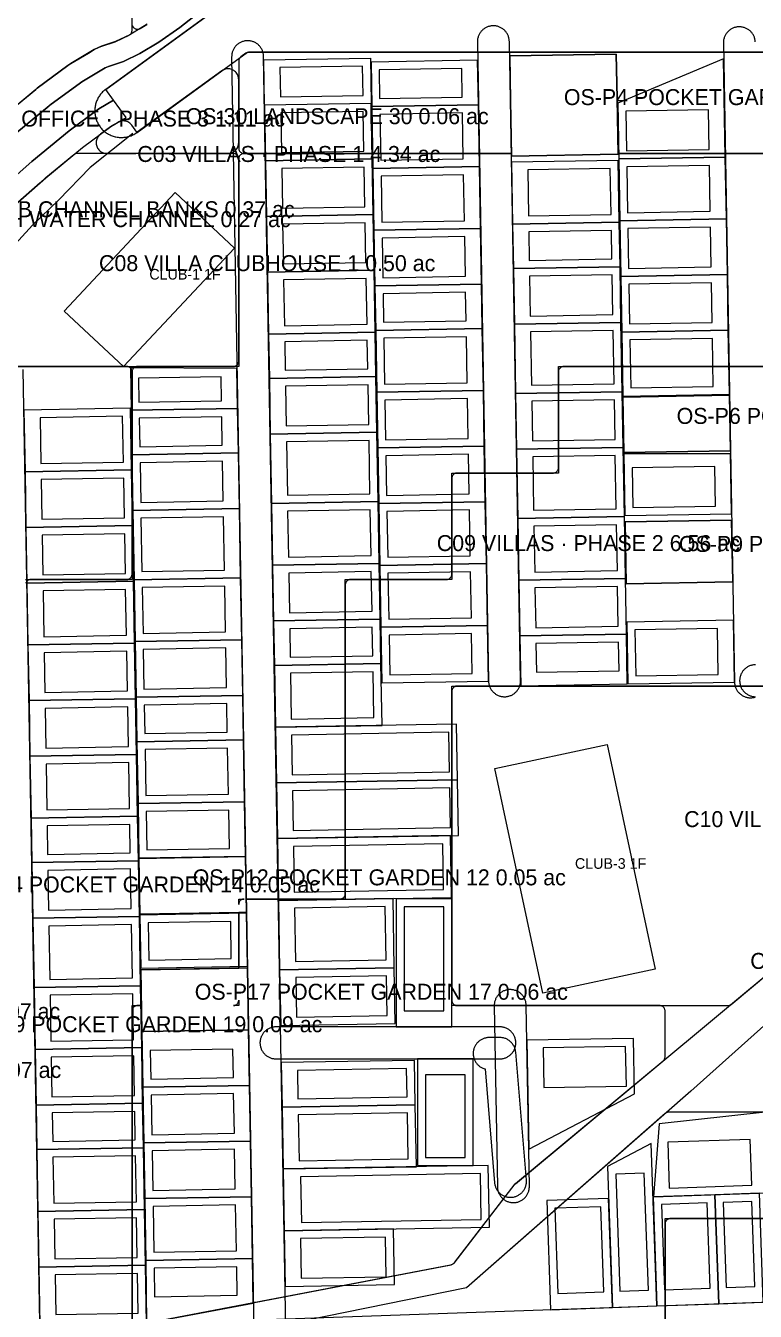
# Model space of a CAD drawing. Extents: x 32 to 940, y -21 to 684.
# Drawn here: x 380 to 516.9, y 172.6 to 414 of the extents above; entities that cross this region are included whole.
import ezdxf

# ---------------------------------------------------------------- set-up
doc = ezdxf.new("R2010")
doc.units = 0
for name, color, linetype, lineweight in [('BUILDING-CLUBHOUSE', 4, 'Continuous', 0), ('GREEN-IN-VILLAS', 3, 'Continuous', 0), ('GREEN-LANDSCAPE', 3, 'Continuous', 0), ('PLOT', 4, 'Continuous', 0), ('ROAD-EXISTING', 2, 'Continuous', 0), ('ROAD-PRIMARY', 1, 'Continuous', 0), ('ROAD-TERTIARY', 7, 'Continuous', 0), ('SITE-BOUNDARY', 7, 'Continuous', 0), ('TEXT-PLOT', 7, 'Continuous', 0), ('TEXT-ZONE', 7, 'Continuous', 0), ('VILLA-HOUSE', 7, 'Continuous', 0), ('WATER', 5, 'Continuous', 0), ('ZONE-CLUBHOUSE', 4, 'Continuous', 0), ('ZONE-OFFICE', 6, 'Continuous', 0), ('ZONE-VILLAS', 2, 'Continuous', 0)]:
    doc.layers.add(name, color=color, linetype=linetype, lineweight=lineweight)

msp = doc.modelspace()

# ---------------------------------------------------------------- linework, layer by layer
at = {"layer": 'BUILDING-CLUBHOUSE'}
for points in [[(387.26, 360.41), (408.11, 382.65), (419.23, 372.22), (398.38, 349.99)], [(477.07, 232.35), (468.05, 274.5), (489.13, 279.01), (498.15, 236.86)]]:
    msp.add_lwpolyline(points, close=True, dxfattribs=at)
at = {"layer": 'GREEN-IN-VILLAS'}
for points in [[(470.86, 408.31), (471, 399.95), (471.18, 389.51), (471.19, 389.51), (471.19, 389.51), (491.17, 389.85), (491.18, 389.85), (491.18, 389.86), (491, 400.3), (490.85, 408.66), (490.85, 408.66), (490.85, 408.66), (470.86, 408.32), (470.86, 408.31)], [(492.09, 344.26), (492.27, 333.83), (492.27, 333.82), (492.28, 333.82), (512.26, 334.17), (512.27, 334.17), (512.27, 334.18), (512.08, 344.61), (512.08, 344.62), (512.08, 344.62), (492.1, 344.27), (492.09, 344.27)], [(492.5, 320.81), (492.7, 309.21), (492.7, 309.2), (492.71, 309.2), (512.69, 309.55), (512.7, 309.55), (512.7, 309.56), (512.49, 321.16), (512.49, 321.16), (512.49, 321.16), (492.5, 320.81), (492.5, 320.81)], [(401.29, 257.63), (401.47, 247.19), (401.47, 247.18), (401.48, 247.18), (421.46, 247.53), (421.46, 247.53), (421.47, 247.54), (421.28, 257.97), (421.28, 257.98), (421.28, 257.98), (401.29, 257.63), (401.29, 257.63)], [(420, 249), (420, 249.98), (420, 250), (420.02, 250), (421, 250), (420.9, 250), (420.8, 249.98), (420.71, 249.96), (420.62, 249.92), (420.53, 249.88), (420.44, 249.83), (420.37, 249.77), (420.29, 249.71), (420.23, 249.63), (420.17, 249.56), (420.12, 249.47), (420.08, 249.38), (420.04, 249.29), (420.02, 249.2), (420, 249.1)], [(401.65, 236.73), (401.85, 225.13), (401.85, 225.12), (401.86, 225.12), (421.84, 225.47), (421.85, 225.47), (421.85, 225.48), (421.65, 237.07), (421.65, 237.08), (421.64, 237.08), (401.66, 236.73), (401.65, 236.73)], [(419, 230), (419.1, 230), (419.2, 230.02), (419.29, 230.04), (419.38, 230.08), (419.47, 230.12), (419.56, 230.17), (419.63, 230.23), (419.71, 230.29), (419.77, 230.37), (419.83, 230.44), (419.88, 230.53), (419.92, 230.62), (419.96, 230.71), (419.98, 230.8), (420, 230.9), (420, 231), (420, 230.02), (420, 230), (419.98, 230)]]:
    msp.add_lwpolyline(points, close=True, dxfattribs=at)
at = {"layer": 'GREEN-LANDSCAPE'}
for points in [[(377.34, 393.06), (384.47, 398.94), (384.59, 399.04), (390.34, 403.29), (390.58, 403.45), (394.96, 406.07), (395.25, 406.23), (395.55, 406.35), (398.37, 407.29), (401.45, 408.77), (404.99, 410.89), (408.97, 413.67), (413.36, 417.08)], [(402.82, 414.25), (399.55, 412.29), (396.86, 411), (394.29, 410.14), (393.58, 409.86), (392.9, 409.5), (388.52, 406.88), (387.96, 406.5), (382.21, 402.25), (381.92, 402.03), (374.8, 396.15)]]:
    msp.add_lwpolyline(points, dxfattribs=at)
for points in [[(393.26, 391.94), (393.27, 391.75), (393.31, 391.56), (393.36, 391.37), (393.43, 391.19), (393.51, 391.02), (393.62, 390.86), (393.73, 390.71), (393.87, 390.57), (394.01, 390.44), (394.17, 390.32), (394.33, 390.23), (394.51, 390.15), (394.69, 390.08), (394.88, 390.04), (395.07, 390.01), (395.26, 390), (400.54, 390), (400.73, 390.01), (400.93, 390.04), (400.94, 390.04), (400.95, 390.04), (401.15, 390.01), (401.35, 390), (418, 390), (418.2, 390.01), (418.39, 390.04), (418.58, 390.09), (418.77, 390.15), (418.94, 390.24), (419.11, 390.34), (419.27, 390.45), (419.41, 390.59), (419.55, 390.73), (419.66, 390.89), (419.76, 391.06), (419.85, 391.23), (419.91, 391.42), (419.96, 391.61), (419.99, 391.8), (420, 392), (420, 403.89), (419.99, 404.09), (419.96, 404.29), (419.91, 404.48), (419.84, 404.67), (419.76, 404.85), (419.65, 405.02), (419.53, 405.18), (419.39, 405.32), (419.24, 405.46), (419.08, 405.57), (418.91, 405.67), (418.73, 405.75), (418.54, 405.82), (418.34, 405.86), (418.14, 405.88), (417.94, 405.89), (417.74, 405.87), (417.55, 405.84), (417.35, 405.78), (417.17, 405.71), (416.99, 405.62), (416.82, 405.51), (400.98, 393.99), (400.94, 393.96), (400.91, 394), (399.97, 395.29), (399.85, 395.45), (399.71, 395.59), (399.56, 395.71), (399.39, 395.82), (399.22, 395.92), (399.04, 395.99), (398.85, 396.05), (398.65, 396.09), (398.46, 396.11), (398.26, 396.11), (398.06, 396.09), (397.87, 396.06), (397.68, 396), (397.5, 395.92), (397.32, 395.83), (396.1, 395.1), (395.94, 394.99), (394.07, 393.61), (393.92, 393.49), (393.78, 393.35), (393.66, 393.2), (393.55, 393.04), (393.46, 392.87), (393.38, 392.7), (393.33, 392.51), (393.29, 392.33), (393.26, 392.13)], [(301.88, 311.64), (301.98, 306.08), (341.92, 346.03), (354.49, 358.34), (365.67, 369.02), (375.44, 378.05), (383.79, 385.42), (390.69, 391.11), (396.02, 395.05), (398.89, 396.77), (396.53, 400.02), (393.79, 398.38), (388.22, 394.26), (381.2, 388.47), (372.76, 381.02), (362.93, 371.94), (351.71, 361.22), (339.11, 348.87)]]:
    msp.add_lwpolyline(points, close=True, dxfattribs=at)
at = {"layer": 'PLOT'}
for points in [[(424.86, 399.06), (424.71, 407.56), (444.71, 407.91), (444.86, 399.41)], [(464.98, 399.15), (464.83, 407.51), (444.83, 407.16), (444.98, 398.8)], [(511.3, 389.31), (510.98, 407.76), (491.13, 399.42), (491.31, 388.97)], [(424.86, 399.06), (425.04, 388.61), (445.04, 388.96), (444.86, 399.41)], [(465.18, 387.54), (464.98, 399.15), (444.98, 398.8), (445.18, 387.19)], [(425.04, 388.61), (425.23, 378.16), (445.22, 378.51), (445.04, 388.96)], [(471.21, 388.34), (471.41, 376.73), (491.4, 377.08), (491.2, 388.69)], [(511.51, 377.7), (511.3, 389.31), (491.31, 388.97), (491.51, 377.35)], [(465.38, 375.93), (465.18, 387.54), (445.18, 387.19), (445.38, 375.58)], [(425.23, 378.16), (425.41, 367.71), (445.41, 368.06), (445.22, 378.51)], [(471.41, 376.73), (471.55, 368.37), (491.55, 368.72), (491.4, 377.08)], [(511.69, 367.25), (511.51, 377.7), (491.51, 377.35), (491.69, 366.9)], [(465.56, 365.48), (465.38, 375.93), (445.38, 375.58), (445.57, 365.13)], [(425.41, 367.71), (425.61, 356.1), (445.61, 356.45), (445.41, 368.06)], [(471.55, 368.37), (471.74, 357.92), (491.73, 358.27), (491.55, 368.72)], [(511.87, 356.8), (511.69, 367.25), (491.69, 366.9), (491.88, 356.45)], [(465.71, 357.12), (465.56, 365.48), (445.57, 365.13), (445.71, 356.77)], [(471.74, 357.92), (471.96, 344.92), (491.96, 345.27), (491.73, 358.27)], [(425.61, 356.1), (425.76, 347.74), (445.75, 348.09), (445.61, 356.45)], [(465.91, 345.51), (465.71, 357.12), (445.71, 356.77), (445.92, 345.16)], [(512.08, 344.8), (511.87, 356.8), (491.88, 356.45), (492.08, 344.45)], [(419.81, 342.12), (419.68, 349.62), (399.68, 349.77), (399.82, 341.77)], [(425.76, 347.74), (425.94, 337.29), (445.94, 337.64), (445.75, 348.09)], [(466.09, 335.06), (465.91, 345.51), (445.92, 345.16), (446.1, 334.71)], [(471.96, 344.92), (472.15, 334.47), (492.14, 334.82), (491.96, 345.27)], [(379.7, 341.83), (379.91, 330.22), (399.9, 330.57), (399.7, 342.18)], [(419.96, 333.76), (419.81, 342.12), (399.82, 341.77), (399.96, 333.41)], [(425.94, 337.29), (426.17, 324.28), (446.16, 324.63), (445.94, 337.64)], [(420.14, 323.31), (419.96, 333.76), (399.96, 333.41), (400.15, 322.96)], [(466.28, 324.61), (466.09, 335.06), (446.1, 334.71), (446.28, 324.26)], [(472.15, 334.47), (472.37, 321.46), (492.37, 321.81), (492.14, 334.82)], [(492.27, 333.6), (492.48, 322), (512.47, 322.35), (512.28, 333.6)], [(379.91, 330.22), (380.09, 319.77), (400.09, 320.12), (399.9, 330.57)], [(426.17, 324.28), (426.37, 312.67), (446.37, 313.02), (446.16, 324.63)], [(466.48, 313), (466.28, 324.61), (446.28, 324.26), (446.48, 312.65)], [(420.37, 310.31), (420.14, 323.31), (400.15, 322.96), (400.37, 309.96)], [(472.37, 321.46), (472.58, 309.85), (492.57, 310.2), (492.37, 321.81)], [(380.09, 319.77), (380.27, 309.32), (400.27, 309.67), (400.09, 320.12)], [(426.37, 312.67), (426.55, 302.22), (446.55, 302.57), (446.37, 313.02)], [(466.68, 301.39), (466.48, 313), (446.48, 312.65), (446.69, 301.04)], [(380.27, 309.32), (380.47, 297.71), (400.47, 298.06), (400.27, 309.67)], [(420.57, 298.7), (420.37, 310.31), (400.37, 309.96), (400.58, 298.35)], [(472.58, 309.85), (472.76, 299.4), (492.75, 299.75), (492.57, 310.2)], [(426.55, 302.22), (426.7, 293.86), (446.69, 294.21), (446.55, 302.57)], [(513.03, 290.74), (512.82, 302.35), (492.83, 302), (493.03, 290.39)], [(466.86, 290.94), (466.68, 301.39), (446.69, 301.04), (446.87, 290.59)], [(472.76, 299.4), (472.92, 290.04), (492.92, 290.39), (492.75, 299.75)], [(380.47, 297.71), (380.66, 287.26), (400.65, 287.61), (400.47, 298.06)], [(420.75, 288.25), (420.57, 298.7), (400.58, 298.35), (400.76, 287.9)], [(426.7, 293.86), (426.9, 282.25), (446.9, 282.6), (446.69, 294.21)], [(380.66, 287.26), (380.84, 276.81), (400.84, 277.16), (400.65, 287.61)], [(420.9, 279.89), (420.75, 288.25), (400.76, 287.9), (400.9, 279.54)], [(426.9, 282.25), (427.08, 271.8), (461.08, 272.39), (460.89, 282.84)], [(421.1, 268.28), (420.9, 279.89), (400.9, 279.54), (401.11, 267.93)], [(380.84, 276.81), (381.04, 265.2), (401.04, 265.55), (400.84, 277.16)], [(427.08, 271.8), (427.26, 261.35), (461.26, 261.94), (461.08, 272.39)], [(421.28, 258.08), (421.1, 268.28), (401.11, 267.93), (401.28, 257.73)], [(381.04, 265.2), (381.19, 256.84), (401.18, 257.19), (401.04, 265.55)], [(427.26, 261.35), (427.47, 249.74), (459.96, 250.31), (459.76, 261.92)], [(381.19, 256.84), (381.37, 246.39), (401.37, 246.74), (401.18, 257.19)], [(427.47, 249.74), (427.69, 236.74), (449.19, 237.11), (448.96, 250.12)], [(449.55, 226.02), (460, 226.02), (460, 250.02), (449.55, 250.02)], [(381.37, 246.39), (381.6, 233.38), (401.59, 233.73), (401.37, 246.74)], [(421.64, 237.38), (421.47, 247.33), (401.47, 246.98), (401.65, 237.03)], [(427.69, 236.74), (427.88, 226.29), (449.37, 226.66), (449.19, 237.11)], [(381.6, 233.38), (381.8, 221.77), (401.8, 222.12), (401.59, 233.73)], [(402.04, 214.67), (422.03, 215.02), (421.85, 225.47), (401.86, 225.12)], [(381.8, 221.77), (381.98, 211.32), (401.98, 211.67), (401.8, 222.12)], [(474.08, 223.5), (474.44, 203.06), (494.26, 213.4), (494.08, 223.85)], [(428, 219.29), (428.15, 210.93), (453.14, 211.36), (453, 219.72)], [(464, 219.98), (453.55, 219.98), (453.55, 199.98), (464, 199.98)], [(422.22, 204.57), (422.03, 215.02), (402.04, 214.67), (402.22, 204.22)], [(381.98, 211.32), (382.13, 202.96), (402.12, 203.31), (401.98, 211.67)], [(428.15, 210.93), (428.35, 199.32), (453.34, 199.75), (453.14, 211.36)], [(519.34, 194.87), (518.81, 209.97), (498.88, 207.78), (497.85, 194.12)], [(382.13, 202.96), (382.33, 191.35), (402.33, 191.7), (402.12, 203.31)], [(422.4, 194.12), (422.22, 204.57), (402.22, 204.22), (402.4, 193.77)], [(490.12, 173.31), (498.48, 173.6), (497.41, 204.08), (489.2, 199.79)], [(428.35, 199.32), (428.55, 187.7), (467.04, 188.38), (466.84, 199.99)], [(422.6, 182.51), (422.4, 194.12), (402.4, 193.77), (402.6, 182.16)], [(478.52, 172.9), (490.12, 173.31), (489.41, 193.79), (477.8, 193.39)], [(498.48, 173.6), (510.08, 174), (509.37, 194.49), (497.76, 194.09)], [(510.08, 174), (518.44, 174.29), (517.72, 194.78), (509.37, 194.49)], [(382.33, 191.35), (382.51, 180.9), (402.51, 181.25), (402.33, 191.7)], [(428.55, 187.7), (428.73, 177.25), (449.23, 177.61), (449.05, 188.06)], [(382.51, 180.9), (382.76, 166.45), (402.7, 170.3), (402.51, 181.25)], [(402.6, 182.16), (402.7, 170.4), (422.75, 174.15), (422.6, 182.51)]]:
    msp.add_lwpolyline(points, close=True, dxfattribs=at)
at = {"layer": 'ROAD-EXISTING'}
for points in [[(400.14, 393.74), (392.13, 387.37)], [(400.14, 393.72), (400.14, 393.74)], [(392.13, 387.37), (386.21, 381.25)], [(386.21, 381.25), (381.31, 376.51)], [(381.31, 376.51), (374.81, 369.49)]]:
    msp.add_lwpolyline(points, dxfattribs=at)
at = {"layer": 'ROAD-PRIMARY'}
msp.add_lwpolyline([(417.06, 418.04), (395.06, 402.04), (394.91, 401.93), (394.76, 401.81), (394.61, 401.68), (394.47, 401.55), (394.34, 401.41), (394.21, 401.26), (394.09, 401.12), (393.97, 400.96), (393.86, 400.81), (393.76, 400.64), (393.66, 400.48), (393.57, 400.31), (393.48, 400.14), (393.4, 399.96), (393.33, 399.79), (393.26, 399.6), (393.21, 399.42), (393.15, 399.24), (393.11, 399.05), (393.07, 398.86), (393.05, 398.67), (393.02, 398.48), (393.01, 398.29), (393, 398.09), (393, 397.9), (393.01, 397.71), (393.02, 397.52), (393.05, 397.33), (393.07, 397.14), (393.11, 396.95), (393.16, 396.76), (393.21, 396.57), (393.27, 396.39), (393.33, 396.21), (393.4, 396.03), (393.48, 395.86), (393.57, 395.69), (393.66, 395.52), (393.76, 395.35), (393.86, 395.19), (393.98, 395.03), (394.09, 394.88), (394.21, 394.73), (394.34, 394.59), (394.48, 394.45), (394.62, 394.32), (394.76, 394.19), (394.91, 394.07), (395.06, 393.95), (395.22, 393.84), (395.38, 393.74), (395.55, 393.64), (395.72, 393.55), (395.89, 393.47), (396.07, 393.39), (396.25, 393.32), (396.43, 393.25), (396.61, 393.2), (396.8, 393.15), (396.98, 393.1), (397.17, 393.07), (397.36, 393.04), (397.55, 393.02), (397.75, 393.01), (397.94, 393), (398.13, 393), (398.32, 393.01), (398.51, 393.03), (398.7, 393.05), (398.89, 393.08), (399.08, 393.12), (399.27, 393.16), (399.45, 393.22), (399.64, 393.28), (399.82, 393.34), (400, 393.42), (400.17, 393.5), (400.34, 393.58), (400.51, 393.68), (400.68, 393.78), (400.84, 393.88), (400.94, 393.96), (421.63, 409), (654, 409)], dxfattribs=at)
at = {"layer": 'ROAD-TERTIARY'}
for points in [[(469.99, 287.99), (470.13, 288), (470.28, 288.02), (470.42, 288.04), (470.56, 288.07), (470.7, 288.1), (470.84, 288.15), (470.98, 288.2), (471.11, 288.25), (471.24, 288.31), (471.37, 288.38), (471.49, 288.46), (471.61, 288.54), (471.73, 288.62), (471.84, 288.71), (471.95, 288.81), (472.05, 288.91), (472.15, 289.02), (472.24, 289.13), (472.32, 289.25), (472.41, 289.37), (472.48, 289.49), (472.55, 289.62), (472.61, 289.75), (472.67, 289.88), (472.72, 290.01), (472.76, 290.15), (472.8, 290.29), (472.83, 290.43), (472.86, 290.57), (472.87, 290.72), (472.88, 290.86), (472.88, 291.01), (472.88, 291.04), (470.79, 411.02), (470.78, 411.17), (470.77, 411.31), (470.75, 411.46), (470.72, 411.6), (470.69, 411.74), (470.65, 411.88), (470.6, 412.01), (470.55, 412.15), (470.49, 412.28), (470.42, 412.41), (470.35, 412.53), (470.27, 412.65), (470.19, 412.77), (470.1, 412.88), (470.01, 412.99), (469.91, 413.1), (469.8, 413.2), (469.69, 413.29), (469.58, 413.38), (469.46, 413.46), (469.34, 413.54), (469.21, 413.61), (469.08, 413.68), (468.95, 413.74), (468.82, 413.79), (468.68, 413.84), (468.54, 413.88), (468.4, 413.91), (468.26, 413.94), (468.12, 413.95), (467.97, 413.97), (467.83, 413.97), (467.68, 413.97), (467.54, 413.96), (467.39, 413.95), (467.25, 413.92), (467.11, 413.89), (466.97, 413.86), (466.83, 413.81), (466.7, 413.77), (466.56, 413.71), (466.43, 413.65), (466.31, 413.58), (466.18, 413.5), (466.06, 413.43), (465.95, 413.34), (465.83, 413.25), (465.73, 413.15), (465.62, 413.05), (465.53, 412.94), (465.44, 412.83), (465.35, 412.72), (465.27, 412.6), (465.19, 412.47), (465.12, 412.35), (465.06, 412.22), (465, 412.08), (464.95, 411.95), (464.91, 411.81), (464.87, 411.67), (464.84, 411.53), (464.82, 411.39), (464.8, 411.24), (464.79, 411.1), (464.79, 410.95), (464.79, 410.92), (466.88, 290.94), (466.89, 290.79), (466.9, 290.65), (466.92, 290.51), (466.95, 290.36), (466.98, 290.22), (467.02, 290.08), (467.07, 289.95), (467.12, 289.81), (467.18, 289.68), (467.25, 289.55), (467.32, 289.43), (467.4, 289.31), (467.48, 289.19), (467.57, 289.08), (467.67, 288.97), (467.77, 288.86), (467.87, 288.76), (467.98, 288.67), (468.1, 288.58), (468.21, 288.5), (468.34, 288.42), (468.46, 288.35), (468.59, 288.28), (468.72, 288.22), (468.86, 288.17), (468.99, 288.12), (469.13, 288.09), (469.27, 288.05), (469.42, 288.03), (469.56, 288.01), (469.7, 288), (469.85, 287.99)], [(471.65, 193.01), (471.79, 193.01), (471.94, 193.03), (472.08, 193.05), (472.22, 193.08), (472.36, 193.12), (472.5, 193.16), (472.63, 193.21), (472.77, 193.27), (472.9, 193.33), (473.02, 193.4), (473.15, 193.47), (473.27, 193.55), (473.38, 193.64), (473.5, 193.73), (473.6, 193.82), (473.71, 193.93), (473.8, 194.03), (473.9, 194.15), (473.98, 194.26), (474.06, 194.38), (474.14, 194.5), (474.21, 194.63), (474.27, 194.76), (474.33, 194.89), (474.38, 195.03), (474.42, 195.16), (474.46, 195.31), (474.49, 195.45), (474.51, 195.59), (474.53, 195.73), (474.54, 195.88), (474.54, 196.02), (474.54, 196.06), (473.95, 230.05), (473.94, 230.2), (473.93, 230.34), (473.91, 230.48), (473.88, 230.62), (473.85, 230.76), (473.81, 230.9), (473.76, 231.04), (473.71, 231.18), (473.65, 231.31), (473.58, 231.43), (473.51, 231.56), (473.43, 231.68), (473.35, 231.8), (473.26, 231.91), (473.17, 232.02), (473.06, 232.12), (472.96, 232.22), (472.85, 232.32), (472.74, 232.41), (472.62, 232.49), (472.5, 232.57), (472.37, 232.64), (472.24, 232.71), (472.11, 232.76), (471.98, 232.82), (471.84, 232.86), (471.7, 232.9), (471.56, 232.94), (471.42, 232.96), (471.27, 232.98), (471.13, 232.99), (470.99, 233), (470.84, 233), (470.7, 232.99), (470.55, 232.97), (470.41, 232.95), (470.27, 232.92), (470.13, 232.88), (469.99, 232.84), (469.86, 232.79), (469.72, 232.74), (469.59, 232.68), (469.47, 232.61), (469.34, 232.53), (469.22, 232.45), (469.11, 232.37), (468.99, 232.28), (468.89, 232.18), (468.78, 232.08), (468.69, 231.97), (468.6, 231.86), (468.51, 231.74), (468.43, 231.62), (468.35, 231.5), (468.28, 231.37), (468.22, 231.24), (468.16, 231.11), (468.11, 230.97), (468.07, 230.84), (468.03, 230.7), (468, 230.56), (467.98, 230.41), (467.96, 230.27), (467.95, 230.13), (467.95, 229.98), (467.95, 229.95), (468.54, 195.95), (468.55, 195.81), (468.56, 195.66), (468.58, 195.52), (468.61, 195.38), (468.64, 195.24), (468.68, 195.1), (468.73, 194.96), (468.78, 194.83), (468.84, 194.7), (468.91, 194.57), (468.98, 194.44), (469.06, 194.32), (469.14, 194.2), (469.23, 194.09), (469.33, 193.98), (469.43, 193.88), (469.53, 193.78), (469.64, 193.68), (469.75, 193.59), (469.87, 193.51), (469.99, 193.43), (470.12, 193.36), (470.25, 193.3), (470.38, 193.24), (470.51, 193.19), (470.65, 193.14), (470.79, 193.1), (470.93, 193.07), (471.07, 193.04), (471.22, 193.02), (471.36, 193.01), (471.5, 193)], [(469.14, 220), (469.29, 220.01), (469.43, 220.03), (469.57, 220.06), (469.71, 220.09), (469.86, 220.12), (469.99, 220.17), (470.13, 220.22), (470.26, 220.28), (470.39, 220.34), (470.52, 220.41), (470.64, 220.49), (470.76, 220.57), (470.87, 220.66), (470.98, 220.75), (471.09, 220.85), (471.19, 220.95), (471.29, 221.06), (471.38, 221.17), (471.46, 221.29), (471.54, 221.41), (471.62, 221.53), (471.68, 221.66), (471.75, 221.79), (471.8, 221.92), (471.85, 222.06), (471.89, 222.2), (471.93, 222.34), (471.95, 222.48), (471.98, 222.62), (471.99, 222.77), (472, 222.91), (472, 223.05), (471.99, 223.2), (471.98, 223.34), (471.96, 223.49), (471.93, 223.63), (471.9, 223.77), (471.86, 223.91), (471.81, 224.04), (471.76, 224.18), (471.7, 224.31), (471.63, 224.44), (471.56, 224.56), (471.48, 224.68), (471.4, 224.8), (471.31, 224.91), (471.21, 225.02), (471.12, 225.13), (471.01, 225.23), (470.9, 225.32), (470.79, 225.41), (470.67, 225.49), (470.55, 225.57), (470.42, 225.64), (470.29, 225.71), (470.16, 225.77), (470.03, 225.82), (469.89, 225.87), (469.75, 225.91), (469.61, 225.94), (469.47, 225.96), (469.32, 225.98), (469.18, 226), (469.04, 226), (427, 226), (426.86, 226), (426.71, 225.99), (426.57, 225.97), (426.43, 225.94), (426.29, 225.91), (426.14, 225.88), (426.01, 225.83), (425.87, 225.78), (425.74, 225.72), (425.61, 225.66), (425.48, 225.59), (425.36, 225.51), (425.24, 225.43), (425.13, 225.34), (425.02, 225.25), (424.91, 225.15), (424.81, 225.05), (424.71, 224.94), (424.62, 224.83), (424.54, 224.71), (424.46, 224.59), (424.38, 224.47), (424.32, 224.34), (424.25, 224.21), (424.2, 224.08), (424.15, 223.94), (424.11, 223.8), (424.07, 223.66), (424.05, 223.52), (424.02, 223.38), (424.01, 223.23), (424, 223.09), (424, 222.95), (424.01, 222.8), (424.02, 222.66), (424.04, 222.51), (424.07, 222.37), (424.1, 222.23), (424.14, 222.09), (424.19, 221.96), (424.24, 221.82), (424.3, 221.69), (424.37, 221.56), (424.44, 221.44), (424.52, 221.32), (424.6, 221.2), (424.69, 221.09), (424.79, 220.98), (424.88, 220.87), (424.99, 220.77), (425.1, 220.68), (425.21, 220.59), (425.33, 220.51), (425.45, 220.43), (425.58, 220.36), (425.71, 220.29), (425.84, 220.23), (425.97, 220.18), (426.11, 220.13), (426.25, 220.09), (426.39, 220.06), (426.53, 220.04), (426.68, 220.02), (426.82, 220), (426.96, 220), (469, 220)], [(471.16, 194), (471.3, 194.01), (471.45, 194.03), (471.59, 194.06), (471.73, 194.09), (471.87, 194.13), (472.01, 194.17), (472.14, 194.22), (472.27, 194.28), (472.4, 194.35), (472.53, 194.42), (472.65, 194.5), (472.77, 194.58), (472.88, 194.67), (472.99, 194.76), (473.1, 194.86), (473.2, 194.96), (473.3, 195.07), (473.39, 195.18), (473.47, 195.3), (473.55, 195.42), (473.62, 195.54), (473.69, 195.67), (473.75, 195.8), (473.81, 195.94), (473.85, 196.07), (473.89, 196.21), (473.93, 196.35), (473.96, 196.49), (473.98, 196.64), (473.99, 196.78), (474, 196.93), (474, 197.07), (473.99, 197.21), (473.99, 197.25), (471.99, 221.25), (471.97, 221.39), (471.95, 221.53), (471.92, 221.68), (471.89, 221.82), (471.84, 221.96), (471.8, 222.09), (471.74, 222.22), (471.68, 222.35), (471.61, 222.48), (471.53, 222.6), (471.45, 222.72), (471.37, 222.84), (471.28, 222.95), (471.18, 223.06), (471.08, 223.16), (470.97, 223.26), (470.86, 223.35), (470.75, 223.44), (470.63, 223.52), (470.5, 223.6), (470.38, 223.67), (470.25, 223.73), (470.11, 223.79), (469.98, 223.84), (469.84, 223.88), (469.7, 223.92), (469.56, 223.95), (469.42, 223.97), (469.27, 223.99), (469.13, 224), (469, 224), (467, 224), (466.86, 224), (466.71, 223.99), (466.57, 223.97), (466.43, 223.94), (466.29, 223.91), (466.14, 223.88), (466.01, 223.83), (465.87, 223.78), (465.74, 223.72), (465.61, 223.66), (465.48, 223.59), (465.36, 223.51), (465.24, 223.43), (465.13, 223.34), (465.02, 223.25), (464.91, 223.15), (464.81, 223.05), (464.71, 222.94), (464.62, 222.83), (464.54, 222.71), (464.46, 222.59), (464.38, 222.47), (464.32, 222.34), (464.25, 222.21), (464.2, 222.08), (464.15, 221.94), (464.11, 221.8), (464.07, 221.66), (464.05, 221.52), (464.02, 221.38), (464.01, 221.23), (464, 221.09), (464, 220.95), (464.01, 220.8), (464.02, 220.66), (464.04, 220.51), (464.07, 220.37), (464.1, 220.23), (464.14, 220.09), (464.19, 219.96), (464.24, 219.82), (464.3, 219.69), (464.37, 219.56), (464.44, 219.44), (464.52, 219.32), (464.6, 219.2), (464.69, 219.09), (464.79, 218.98), (464.88, 218.87), (464.99, 218.77), (465.1, 218.68), (465.21, 218.59), (465.33, 218.51), (465.45, 218.43), (465.58, 218.36), (465.71, 218.29), (465.84, 218.23), (465.97, 218.18), (466.11, 218.13), (466.23, 218.1), (468.01, 196.75), (468.03, 196.61), (468.05, 196.47), (468.08, 196.32), (468.11, 196.18), (468.16, 196.04), (468.2, 195.91), (468.26, 195.78), (468.32, 195.65), (468.39, 195.52), (468.47, 195.4), (468.55, 195.28), (468.63, 195.16), (468.72, 195.05), (468.82, 194.94), (468.92, 194.84), (469.03, 194.74), (469.14, 194.65), (469.25, 194.56), (469.37, 194.48), (469.5, 194.4), (469.62, 194.33), (469.75, 194.27), (469.89, 194.21), (470.02, 194.16), (470.16, 194.12), (470.3, 194.08), (470.44, 194.05), (470.58, 194.03), (470.73, 194.01), (470.87, 194), (471.01, 194)]]:
    msp.add_lwpolyline(points, close=True, dxfattribs=at)
for points in [[(516.94, 410.97), (516.93, 411.12), (516.91, 411.26), (516.88, 411.4), (516.85, 411.54), (516.81, 411.68), (516.76, 411.82), (516.71, 411.95), (516.65, 412.08), (516.58, 412.21), (516.51, 412.34), (516.43, 412.46), (516.35, 412.58), (516.26, 412.69), (516.17, 412.8), (516.07, 412.9), (515.96, 413), (515.85, 413.1), (515.74, 413.19), (515.62, 413.27), (515.5, 413.35), (515.37, 413.42), (515.24, 413.48), (515.11, 413.54), (514.98, 413.6), (514.84, 413.64), (514.7, 413.68), (514.56, 413.71), (514.42, 413.74), (514.28, 413.76), (514.13, 413.77), (513.99, 413.78), (513.84, 413.77), (513.7, 413.77), (513.55, 413.75), (513.41, 413.73), (513.27, 413.7), (513.13, 413.66), (512.99, 413.62), (512.86, 413.57), (512.73, 413.51), (512.59, 413.45), (512.47, 413.38), (512.34, 413.31), (512.22, 413.23), (512.11, 413.14), (512, 413.05), (511.89, 412.96), (511.79, 412.85), (511.69, 412.75), (511.6, 412.64), (511.51, 412.52), (511.43, 412.4), (511.35, 412.28), (511.28, 412.15), (511.22, 412.02), (511.16, 411.89), (511.11, 411.75), (511.07, 411.62), (511.03, 411.48), (511, 411.33), (510.98, 411.19), (510.96, 411.05), (510.95, 410.9), (510.95, 410.76), (510.95, 410.73), (513.04, 290.74), (513.05, 290.6), (513.06, 290.45), (513.08, 290.31), (513.11, 290.17), (513.14, 290.03), (513.18, 289.89), (513.23, 289.75), (513.28, 289.62), (513.35, 289.49), (513.41, 289.36), (513.48, 289.23), (513.56, 289.11), (513.64, 289), (513.73, 288.88), (513.83, 288.77), (513.93, 288.67), (514.03, 288.57), (514.14, 288.48), (514.26, 288.39), (514.38, 288.3), (514.5, 288.23), (514.62, 288.15), (514.75, 288.09), (514.88, 288.03), (515.02, 287.98), (515.15, 287.93), (515.29, 287.89), (515.43, 287.86), (515.58, 287.83), (515.72, 287.81), (515.86, 287.8), (516.01, 287.8), (516.15, 287.8), (516.3, 287.81), (516.44, 287.82), (516.58, 287.84), (516.72, 287.87), (516.86, 287.91), (517, 287.95)], [(428.85, 169.25), (424.68, 408.22), (424.68, 408.36), (424.66, 408.51), (424.64, 408.65), (424.62, 408.79), (424.58, 408.93), (424.54, 409.07), (424.5, 409.21), (424.44, 409.34), (424.38, 409.47), (424.32, 409.6), (424.24, 409.73), (424.17, 409.85), (424.08, 409.97), (423.99, 410.08), (423.9, 410.19), (423.8, 410.29), (423.69, 410.39), (423.58, 410.49), (423.47, 410.57), (423.35, 410.66), (423.23, 410.74), (423.11, 410.81), (422.98, 410.87), (422.84, 410.93), (422.71, 410.99), (422.57, 411.03), (422.43, 411.07), (422.29, 411.1), (422.15, 411.13), (422.01, 411.15), (421.86, 411.16), (421.72, 411.17), (421.57, 411.16), (421.43, 411.15), (421.29, 411.14), (421.14, 411.12), (421, 411.09), (420.86, 411.05), (420.73, 411.01), (420.59, 410.96), (420.46, 410.9), (420.33, 410.84), (420.2, 410.77), (420.07, 410.7), (419.95, 410.62), (419.84, 410.53), (419.73, 410.44), (419.62, 410.35), (419.52, 410.24), (419.42, 410.14), (419.33, 410.02), (419.24, 409.91), (419.16, 409.79), (419.08, 409.67), (419.01, 409.54), (418.95, 409.41), (418.9, 409.28), (418.85, 409.14), (418.8, 409), (418.76, 408.87), (418.73, 408.72), (418.71, 408.58), (418.69, 408.44), (418.69, 408.29), (418.68, 408.15), (418.68, 408.11), (422.85, 169.15)], [(382.68, 170.45), (379.55, 349.42)], [(517, 294), (516.86, 294), (516.71, 293.99), (516.57, 293.97), (516.43, 293.94), (516.28, 293.91), (516.14, 293.88), (516.01, 293.83), (515.87, 293.78), (515.74, 293.72), (515.61, 293.66), (515.48, 293.59), (515.36, 293.51), (515.24, 293.43), (515.13, 293.34), (515.02, 293.25), (514.91, 293.15), (514.81, 293.05), (514.71, 292.94), (514.62, 292.83), (514.54, 292.71), (514.46, 292.59), (514.38, 292.47), (514.32, 292.34), (514.25, 292.21), (514.2, 292.08), (514.15, 291.94), (514.11, 291.8), (514.07, 291.66), (514.05, 291.52), (514.02, 291.38), (514.01, 291.23), (514, 291.09), (514, 290.95), (514.01, 290.8), (514.02, 290.66), (514.04, 290.51), (514.07, 290.37), (514.1, 290.23), (514.14, 290.09), (514.19, 289.96), (514.24, 289.82), (514.3, 289.69), (514.37, 289.56), (514.44, 289.44), (514.52, 289.32), (514.6, 289.2), (514.69, 289.08), (514.78, 288.98), (514.88, 288.87), (514.99, 288.77), (515.1, 288.68), (515.21, 288.59), (515.33, 288.51), (515.45, 288.43), (515.58, 288.36), (515.71, 288.29), (515.84, 288.23), (515.97, 288.18), (516.11, 288.13), (516.25, 288.1), (516.39, 288.06), (516.53, 288.04), (516.68, 288.02), (516.82, 288), (516.96, 288)], [(639.42, 178.5), (414.56, 170.65)]]:
    msp.add_lwpolyline(points, dxfattribs=at)
at = {"layer": 'SITE-BOUNDARY'}
for points in [[(365.73, 163.32), (459.87, 181.35), (460.44, 181.62), (471.91, 196.54), (471.92, 196.55), (471.92, 196.55), (471.92, 196.55), (471.92, 196.55), (471.93, 196.56), (522.73, 238.83)], [(525.04, 232.04), (504.83, 213.96), (504.83, 213.96), (462.75, 177.02), (462.74, 177.01), (462.73, 177.01), (406.43, 165.55)]]:
    msp.add_lwpolyline(points, dxfattribs=at)
at = {"layer": 'VILLA-HOUSE'}
for points in [[(427.74, 406.11), (427.83, 400.61), (443.33, 400.88), (443.24, 406.38)], [(461.95, 400.6), (461.86, 405.96), (446.36, 405.69), (446.45, 400.33)], [(427.89, 397.61), (428.02, 390.16), (443.51, 390.43), (443.38, 397.88)], [(462.15, 388.99), (462, 397.6), (446.5, 397.33), (446.66, 388.72)], [(508.28, 390.76), (508.15, 398.21), (492.65, 397.94), (492.78, 390.49)], [(428.07, 387.16), (428.2, 379.71), (443.7, 379.98), (443.57, 387.43)], [(474.23, 386.9), (474.38, 378.28), (489.88, 378.56), (489.73, 387.17)], [(508.48, 379.15), (508.33, 387.76), (492.83, 387.49), (492.98, 378.88)], [(462.36, 377.38), (462.21, 385.99), (446.71, 385.72), (446.86, 377.11)], [(428.25, 376.71), (428.38, 369.26), (443.88, 369.53), (443.75, 376.98)], [(462.54, 366.93), (462.41, 374.38), (446.91, 374.11), (447.04, 366.66)], [(474.43, 375.29), (474.53, 369.92), (490.02, 370.2), (489.93, 375.56)], [(508.66, 368.7), (508.53, 376.15), (493.04, 375.88), (493.17, 368.43)], [(474.58, 366.93), (474.71, 359.47), (490.21, 359.75), (490.08, 367.2)], [(428.43, 366.26), (428.58, 357.65), (444.08, 357.92), (443.93, 366.53)], [(508.85, 358.25), (508.72, 365.7), (493.22, 365.43), (493.35, 357.98)], [(462.68, 358.57), (462.59, 363.93), (447.09, 363.66), (447.19, 358.3)], [(428.64, 354.65), (428.73, 349.29), (444.23, 349.56), (444.13, 354.92)], [(462.89, 346.96), (462.74, 355.57), (447.24, 355.3), (447.39, 346.69)], [(474.76, 356.48), (474.94, 346.47), (490.43, 346.74), (490.26, 356.75)], [(509.06, 346.25), (508.9, 355.25), (493.4, 354.98), (493.56, 345.98)], [(416.79, 343.57), (416.71, 348.07), (401.21, 347.8), (401.29, 343.3)], [(428.78, 346.29), (428.91, 338.84), (444.41, 339.11), (444.28, 346.56)], [(463.07, 336.51), (462.94, 343.96), (447.44, 343.69), (447.57, 336.24)], [(474.99, 343.47), (475.12, 336.02), (490.62, 336.29), (490.49, 343.74)], [(382.73, 340.38), (382.88, 331.77), (398.38, 332.04), (398.23, 340.65)], [(416.93, 335.21), (416.84, 340.57), (401.34, 340.3), (401.44, 334.94)], [(428.97, 335.84), (429.14, 325.84), (444.64, 326.11), (444.46, 336.11)], [(463.25, 326.06), (463.12, 333.51), (447.62, 333.24), (447.75, 325.79)], [(475.17, 333.02), (475.35, 323.02), (490.84, 323.29), (490.67, 333.29)], [(417.12, 324.76), (416.99, 332.21), (401.49, 331.94), (401.62, 324.49)], [(509.45, 323.8), (509.32, 331.25), (493.82, 330.98), (493.95, 323.53)], [(382.93, 328.77), (383.06, 321.32), (398.56, 321.59), (398.43, 329.04)], [(417.34, 311.76), (417.17, 321.76), (401.67, 321.49), (401.85, 311.49)], [(429.19, 322.84), (429.34, 314.22), (444.84, 314.49), (444.69, 323.11)], [(463.45, 314.45), (463.3, 323.06), (447.81, 322.79), (447.96, 314.18)], [(475.4, 320.02), (475.55, 311.4), (491.05, 311.68), (490.9, 320.29)], [(383.11, 318.32), (383.24, 310.87), (398.74, 311.14), (398.61, 318.59)], [(429.39, 311.22), (429.52, 303.77), (445.02, 304.04), (444.89, 311.5)], [(463.66, 302.83), (463.51, 311.45), (448.01, 311.18), (448.16, 302.56)], [(383.3, 307.87), (383.45, 299.26), (398.94, 299.53), (398.79, 308.14)], [(417.55, 300.15), (417.4, 308.76), (401.9, 308.49), (402.05, 299.87)], [(475.6, 308.41), (475.73, 300.95), (491.23, 301.23), (491.1, 308.68)], [(429.58, 300.77), (429.67, 295.41), (445.17, 295.68), (445.07, 301.05)], [(463.84, 292.38), (463.71, 299.84), (448.21, 299.56), (448.34, 292.11)], [(510, 292.19), (509.85, 300.8), (494.35, 300.53), (494.5, 291.92)], [(417.73, 289.7), (417.6, 297.15), (402.1, 296.88), (402.23, 289.42)], [(475.78, 297.96), (475.88, 292.59), (491.37, 292.87), (491.28, 298.23)], [(383.5, 296.26), (383.63, 288.81), (399.13, 289.08), (399, 296.53)], [(429.72, 292.41), (429.87, 283.8), (445.37, 284.07), (445.22, 292.69)], [(383.68, 285.81), (383.81, 278.36), (399.31, 278.63), (399.18, 286.08)], [(417.87, 281.34), (417.78, 286.7), (402.28, 286.43), (402.38, 281.06)], [(429.93, 280.8), (430.06, 273.35), (459.55, 273.87), (459.42, 281.32)], [(418.08, 269.72), (417.93, 278.34), (402.43, 278.07), (402.58, 269.45)], [(383.86, 275.36), (384.01, 266.75), (399.51, 267.02), (399.36, 275.63)], [(430.11, 270.35), (430.24, 262.9), (459.73, 263.42), (459.6, 270.87)], [(418.26, 259.52), (418.13, 266.72), (402.63, 266.45), (402.76, 259.25)], [(384.07, 263.75), (384.16, 258.39), (399.66, 258.66), (399.56, 264.02)], [(430.29, 259.9), (430.44, 251.29), (458.44, 251.78), (458.29, 260.39)], [(384.21, 255.39), (384.34, 247.94), (399.84, 248.21), (399.71, 255.66)], [(430.49, 248.29), (430.67, 238.29), (447.67, 238.58), (447.49, 248.59)], [(451.05, 229.02), (458.5, 229.02), (458.5, 248.52), (451.05, 248.52)], [(384.39, 244.94), (384.57, 234.93), (400.07, 235.2), (399.89, 245.21)], [(418.62, 238.83), (418.5, 245.78), (403, 245.51), (403.12, 238.56)], [(430.72, 235.29), (430.85, 227.84), (447.85, 228.13), (447.72, 235.58)], [(384.62, 231.93), (384.77, 223.32), (400.27, 223.59), (400.12, 232.21)], [(477.11, 222.06), (477.24, 214.61), (492.74, 214.88), (492.61, 222.33)], [(384.82, 220.32), (384.95, 212.87), (400.45, 213.14), (400.32, 220.59)], [(419.01, 216.47), (418.91, 221.83), (403.42, 221.56), (403.51, 216.2)], [(431.02, 217.84), (431.12, 212.48), (451.62, 212.84), (451.52, 218.2)], [(462.5, 216.98), (455.05, 216.98), (455.05, 201.48), (462.5, 201.48)], [(419.19, 206.02), (419.06, 213.47), (403.56, 213.2), (403.69, 205.75)], [(385.01, 209.87), (385.1, 204.51), (400.6, 204.78), (400.5, 210.14)], [(431.17, 209.48), (431.32, 200.87), (451.82, 201.23), (451.67, 209.84)], [(419.37, 195.57), (419.24, 203.02), (403.74, 202.75), (403.87, 195.3)], [(516.29, 196.26), (515.99, 204.87), (500.5, 204.33), (500.8, 195.72)], [(385.15, 201.51), (385.3, 192.9), (400.8, 193.17), (400.65, 201.78)], [(431.63, 197.87), (431.78, 189.26), (465.52, 189.85), (465.37, 198.46)], [(491.52, 176.36), (496.87, 176.54), (496.11, 198.53), (490.75, 198.34)], [(511.48, 177.05), (516.84, 177.24), (516.28, 193.23), (510.92, 193.04)], [(419.57, 183.96), (419.42, 192.57), (403.93, 192.3), (404.08, 183.69)], [(479.91, 175.95), (488.52, 176.25), (487.96, 192.24), (479.35, 191.94)], [(499.87, 176.65), (508.48, 176.95), (507.92, 192.94), (499.31, 192.64)], [(385.36, 189.9), (385.49, 182.45), (400.98, 182.72), (400.85, 190.17)], [(431.58, 186.26), (431.71, 178.81), (447.7, 179.09), (447.57, 186.54)], [(385.54, 179.45), (385.67, 172), (401.17, 172.27), (401.04, 179.72)], [(419.72, 175.6), (419.63, 180.96), (404.13, 180.69), (404.22, 175.33)]]:
    msp.add_lwpolyline(points, close=True, dxfattribs=at)
at = {"layer": 'WATER'}
for points in [[(372.76, 381.02), (381.2, 388.47), (388.22, 394.26), (393.79, 398.38), (396.53, 400.02), (395.06, 402.04), (417.06, 418.04)], [(413.36, 417.08), (408.97, 413.67), (404.99, 410.89), (401.45, 408.77), (398.37, 407.29), (395.55, 406.35), (395.25, 406.23), (394.96, 406.07), (390.58, 403.45), (390.34, 403.29), (384.59, 399.04), (384.47, 398.94), (377.34, 393.06)]]:
    msp.add_lwpolyline(points, dxfattribs=at)
at = {"layer": 'ZONE-CLUBHOUSE'}
for points in [[(361, 350), (419, 350), (419.1, 350), (419.2, 350.02), (419.29, 350.04), (419.38, 350.08), (419.47, 350.12), (419.56, 350.17), (419.63, 350.23), (419.71, 350.29), (419.77, 350.37), (419.83, 350.44), (419.88, 350.53), (419.92, 350.62), (419.96, 350.71), (419.98, 350.8), (420, 350.9), (420, 351), (420, 389), (420, 389.1), (419.98, 389.2), (419.96, 389.29), (419.92, 389.38), (419.88, 389.47), (419.83, 389.56), (419.77, 389.63), (419.71, 389.71), (419.63, 389.77), (419.56, 389.83), (419.47, 389.88), (419.38, 389.92), (419.29, 389.96), (419.2, 389.98), (419.1, 390), (419, 390), (389.7, 390), (389.6, 390), (389.51, 389.98), (389.41, 389.96), (389.32, 389.92), (389.23, 389.88), (389.15, 389.83), (389.07, 389.77), (383.81, 385.43), (383.78, 385.41), (382.75, 384.5), (375.45, 378.06)], [(559, 290), (461, 290), (460.9, 290), (460.8, 289.98), (460.71, 289.96), (460.62, 289.92), (460.53, 289.88), (460.44, 289.83), (460.37, 289.77), (460.29, 289.71), (460.23, 289.63), (460.17, 289.56), (460.12, 289.47), (460.08, 289.38), (460.04, 289.29), (460.02, 289.2), (460, 289.1), (460, 289), (460, 231), (460, 230.9), (460.02, 230.8), (460.04, 230.71), (460.08, 230.62), (460.12, 230.53), (460.17, 230.44), (460.23, 230.37), (460.29, 230.29), (460.37, 230.23), (460.44, 230.17), (460.53, 230.12), (460.62, 230.08), (460.71, 230.04), (460.8, 230.02), (460.9, 230), (461, 230), (511.76, 230), (511.85, 230), (511.95, 230.02), (512.05, 230.04), (512.14, 230.08), (512.23, 230.12), (512.32, 230.17), (512.39, 230.23), (519.64, 236.26)]]:
    msp.add_lwpolyline(points, dxfattribs=at)
at = {"layer": 'ZONE-OFFICE'}
msp.add_lwpolyline([(375.64, 396.84), (381.92, 402.02), (381.92, 402.03), (382, 402.09), (382.21, 402.25), (382.21, 402.25), (382.22, 402.26), (387.95, 406.5), (387.96, 406.5), (388.32, 406.74), (388.51, 406.87), (388.51, 406.87), (388.52, 406.88), (391.8, 408.84), (392.89, 409.5), (392.89, 409.5), (392.9, 409.5), (393.02, 409.57), (393.55, 409.85), (393.58, 409.86), (394.29, 410.14), (394.3, 410.15), (394.3, 410.15), (396.8, 410.98), (396.92, 411.03), (399.43, 412.24), (399.52, 412.29), (399.61, 412.34), (399.69, 412.41), (399.76, 412.48), (399.82, 412.56), (399.87, 412.65), (399.92, 412.74), (399.95, 412.84), (399.98, 412.94), (399.99, 413.04), (400, 413.14), (400, 429)], dxfattribs=at)
at = {"layer": 'ZONE-VILLAS'}
for points in [[(400.04, 414.05), (400.07, 413.96), (400.11, 413.87), (400.16, 413.79), (400.22, 413.71), (400.28, 413.64), (400.35, 413.57), (400.43, 413.51), (400.51, 413.46), (400.59, 413.42), (400.68, 413.38), (400.77, 413.36), (400.87, 413.34), (400.96, 413.33), (401.06, 413.33), (401.16, 413.34), (401.25, 413.36), (401.34, 413.39), (401.43, 413.43), (401.51, 413.47), (402.79, 414.24)], [(519, 409), (421.95, 409), (421.85, 408.99), (421.74, 408.98), (421.64, 408.95), (421.54, 408.91), (421.45, 408.87), (421.36, 408.81), (420.41, 408.12), (420.34, 408.06), (420.27, 407.99), (420.21, 407.92), (420.16, 407.84), (420.11, 407.76), (420.07, 407.68), (420.04, 407.59), (420.02, 407.5), (420, 407.4), (420, 407.31), (420, 391), (420, 390.9), (420.02, 390.8), (420.04, 390.71), (420.08, 390.62), (420.12, 390.53), (420.17, 390.44), (420.23, 390.37), (420.29, 390.29), (420.37, 390.23), (420.44, 390.17), (420.53, 390.12), (420.62, 390.08), (420.71, 390.04), (420.8, 390.02), (420.9, 390), (421, 390), (471.18, 390), (471, 399.95), (470.86, 408.31), (470.86, 408.31), (470.86, 408.32), (490.85, 408.66), (490.85, 408.66), (490.85, 408.66), (491, 400.3), (491.18, 390), (519, 390)], [(519.98, 390), (491.18, 390), (491.18, 389.86), (491.18, 389.85), (491.17, 389.85), (471.19, 389.51), (471.19, 389.51), (471.18, 389.51), (471.18, 390), (421, 390), (420.9, 390), (420.8, 389.98), (420.71, 389.96), (420.62, 389.92), (420.53, 389.88), (420.44, 389.83), (420.37, 389.77), (420.29, 389.71), (420.23, 389.63), (420.17, 389.56), (420.12, 389.47), (420.08, 389.38), (420.04, 389.29), (420.02, 389.2), (420, 389.1), (420, 389), (420, 350.02), (420, 350), (419.98, 350), (401, 350), (400.9, 350), (400.8, 349.98), (400.71, 349.96), (400.62, 349.92), (400.53, 349.88), (400.44, 349.83), (400.37, 349.77), (400.29, 349.71), (400.23, 349.63), (400.17, 349.56), (400.12, 349.47), (400.08, 349.38), (400.04, 349.29), (400.02, 349.2), (400, 349.1), (400, 349), (400, 310.02), (400, 310), (399.98, 310), (381, 310), (380.9, 310), (380.8, 309.98), (380.71, 309.96), (380.62, 309.92), (380.53, 309.88), (380.44, 309.83), (380.37, 309.77), (380.29, 309.71), (380.23, 309.63), (380.17, 309.56), (380.12, 309.47), (380.08, 309.38), (380.04, 309.29)], [(380.02, 310), (399, 310), (399.1, 310), (399.2, 310.02), (399.29, 310.04), (399.38, 310.08), (399.47, 310.12), (399.56, 310.17), (399.63, 310.23), (399.71, 310.29), (399.77, 310.37), (399.83, 310.44), (399.88, 310.53), (399.92, 310.62), (399.96, 310.71), (399.98, 310.8), (400, 310.9), (400, 311), (400, 349), (400, 349.1), (399.98, 349.2), (399.96, 349.29), (399.92, 349.38), (399.88, 349.47), (399.83, 349.56), (399.77, 349.63), (399.71, 349.71), (399.63, 349.77), (399.56, 349.83), (399.47, 349.88), (399.38, 349.92), (399.29, 349.96), (399.2, 349.98), (399.1, 350), (399, 350), (346.39, 350)], [(400, 170.71), (400, 229.98), (400, 230), (400.02, 230), (401.77, 230), (401.65, 236.73), (401.65, 236.73), (401.66, 236.73), (420, 237.05), (420, 247.51), (401.48, 247.18), (401.47, 247.18), (401.47, 247.19), (401.29, 257.63), (401.29, 257.63), (401.29, 257.63), (421.28, 257.98), (421.28, 257.98), (421.28, 257.97), (421.42, 250), (439, 250), (439.1, 250), (439.2, 250.02), (439.29, 250.04), (439.38, 250.08), (439.47, 250.12), (439.56, 250.17), (439.63, 250.23), (439.71, 250.29), (439.77, 250.37), (439.83, 250.44), (439.88, 250.53), (439.92, 250.62), (439.96, 250.71), (439.98, 250.8), (440, 250.9), (440, 251), (440, 309.98), (440, 310), (440.02, 310), (459, 310), (459.1, 310), (459.2, 310.02), (459.29, 310.04), (459.38, 310.08), (459.47, 310.12), (459.56, 310.17), (459.63, 310.23), (459.71, 310.29), (459.77, 310.37), (459.83, 310.44), (459.88, 310.53), (459.92, 310.62), (459.96, 310.71), (459.98, 310.8), (460, 310.9), (460, 311), (460, 329.98), (460, 330), (460.02, 330), (479, 330), (479.1, 330), (479.2, 330.02), (479.29, 330.04), (479.38, 330.08), (479.47, 330.12), (479.56, 330.17), (479.63, 330.23), (479.71, 330.29), (479.77, 330.37), (479.83, 330.44), (479.88, 330.53), (479.92, 330.62), (479.96, 330.71), (479.98, 330.8), (480, 330.9), (480, 331), (480, 349.98), (480, 350), (480.02, 350), (539, 350)], [(539.98, 350), (481, 350), (480.9, 350), (480.8, 349.98), (480.71, 349.96), (480.62, 349.92), (480.53, 349.88), (480.44, 349.83), (480.37, 349.77), (480.29, 349.71), (480.23, 349.63), (480.17, 349.56), (480.12, 349.47), (480.08, 349.38), (480.04, 349.29), (480.02, 349.2), (480, 349.1), (480, 349), (480, 330.02), (480, 330), (479.98, 330), (461, 330), (460.9, 330), (460.8, 329.98), (460.71, 329.96), (460.62, 329.92), (460.53, 329.88), (460.44, 329.83), (460.37, 329.77), (460.29, 329.71), (460.23, 329.63), (460.17, 329.56), (460.12, 329.47), (460.08, 329.38), (460.04, 329.29), (460.02, 329.2), (460, 329.1), (460, 329), (460, 310.02), (460, 310), (459.98, 310), (441, 310), (440.9, 310), (440.8, 309.98), (440.71, 309.96), (440.62, 309.92), (440.53, 309.88), (440.44, 309.83), (440.37, 309.77), (440.29, 309.71), (440.23, 309.63), (440.17, 309.56), (440.12, 309.47), (440.08, 309.38), (440.04, 309.29), (440.02, 309.2), (440, 309.1), (440, 309), (440, 250.02), (440, 250), (439.98, 250), (421.42, 250), (421.47, 247.54), (421.46, 247.53), (421.46, 247.53), (420, 247.51), (420, 237.05), (421.64, 237.08), (421.65, 237.08), (421.65, 237.07), (421.85, 225.48), (421.85, 225.47), (421.84, 225.47), (401.86, 225.12), (401.85, 225.12), (401.85, 225.13), (401.77, 230), (401, 230), (400.9, 230), (400.8, 229.98), (400.71, 229.96), (400.62, 229.92), (400.53, 229.88), (400.44, 229.83), (400.37, 229.77), (400.29, 229.71), (400.23, 229.63), (400.17, 229.56), (400.12, 229.47), (400.08, 229.38), (400.04, 229.29), (400.02, 229.2), (400, 229.1), (400, 229), (400, 171.09)], [(401.19, 170.11), (459.75, 181.33), (459.83, 181.35), (459.91, 181.37), (459.99, 181.41), (460.23, 181.52), (460.31, 181.56), (460.39, 181.62), (460.46, 181.67), (460.53, 181.74), (460.59, 181.81), (471.9, 196.53), (471.91, 196.54), (471.92, 196.55), (471.92, 196.55), (471.92, 196.55), (471.92, 196.55), (471.93, 196.56), (471.94, 196.57), (499.64, 219.62), (499.71, 219.68), (499.78, 219.76), (499.83, 219.83), (499.88, 219.92), (499.93, 220.01), (499.96, 220.1), (499.98, 220.19), (500, 220.29), (500, 220.39), (500, 229), (500, 229.1), (499.98, 229.2), (499.96, 229.29), (499.92, 229.38), (499.88, 229.47), (499.83, 229.56), (499.77, 229.63), (499.71, 229.71), (499.63, 229.77), (499.56, 229.83), (499.47, 229.88), (499.38, 229.92), (499.29, 229.96), (499.2, 229.98), (499.1, 230), (499, 230), (460.02, 230), (460, 230), (460, 230.02), (460, 289.98), (460, 290), (460.02, 290), (608.82, 290)], [(519, 210), (500.7, 210), (500.59, 209.99), (500.49, 209.98), (500.39, 209.95), (500.3, 209.92), (500.21, 209.87), (500.12, 209.82), (500.04, 209.75), (462.76, 177.03), (462.75, 177.02), (462.74, 177.01), (462.73, 177.01), (462.72, 177.01), (406.43, 165.55)], [(500, 170.02), (500, 189.98), (500, 190), (500.02, 190), (519, 190)], [(519.98, 190), (501, 190), (500.9, 190), (500.8, 189.98), (500.71, 189.96), (500.62, 189.92), (500.53, 189.88), (500.44, 189.83), (500.37, 189.77), (500.29, 189.71), (500.23, 189.63), (500.17, 189.56), (500.12, 189.47), (500.08, 189.38), (500.04, 189.29), (500.02, 189.2), (500, 189.1), (500, 189), (500, 171)]]:
    msp.add_lwpolyline(points, dxfattribs=at)
for points in [[(492.09, 344.26), (492.09, 344.27), (492.1, 344.27), (512.08, 344.62), (512.08, 344.62), (512.08, 344.61), (512.27, 334.18), (512.27, 334.17), (512.26, 334.17), (492.28, 333.82), (492.27, 333.82), (492.27, 333.83)], [(492.5, 320.81), (492.5, 320.81), (492.5, 320.81), (512.49, 321.16), (512.49, 321.16), (512.49, 321.16), (512.7, 309.56), (512.7, 309.55), (512.69, 309.55), (492.71, 309.2), (492.7, 309.2), (492.7, 309.21)]]:
    msp.add_lwpolyline(points, close=True, dxfattribs=at)

# ---------------------------------------------------------------- texts
at = {"layer": 'TEXT-PLOT'}
for s, p in [('CLUB-1 1F', (403.24, 366.32)), ('CLUB-3 1F', (483.1, 255.68))]:
    msp.add_text(s, height=2, dxfattribs=at).set_placement(p)
at = {"layer": 'TEXT-ZONE'}
for s, p in [('OS-P4 POCKET GARDEN 4 0.09 ac', (481.02, 399.08)), ('OS-30 LANDSCAPE 30 0.06 ac', (410.04, 395.5)), ('C16 COMMERCIAL OFFICE · PHASE 3 1.11 ac', (342.43, 395.05)), ('C03 VILLAS · PHASE 1 4.34 ac', (400.97, 388.4)), ('OS-CH WATER CHANNEL 0.27 ac', (366.67, 376.17)), ('OS-CB CHANNEL BANKS 0.37 ac', (368.53, 378.02)), ('C08 VILLA CLUBHOUSE 1 0.50 ac', (393.79, 367.9)), ('OS-P6 POCKET GARDEN 6 0.05 ac', (502.18, 339.22)), ('C09 VILLAS · PHASE 2 6.56 ac', (457.17, 315.34)), ('OS-P9 POCKET GARDEN 9 0.06 ac', (502.6, 315.18)), ('C10 VILLA CLUBHOUSE 2 + MINI-GOLF 1.23 ac', (503.58, 263.51)), ('OS-P14 POCKET GARDEN 14 0.05 ac', (365.24, 251.24)), ('OS-P12 POCKET GARDEN 12 0.05 ac', (411.38, 252.58)), ('C17 VILLAS · PHASE 3 9.02 ac', (515.99, 236.89)), ('OS-P17 POCKET GARDEN 17 0.06 ac', (411.76, 231.1)), ('OS-P18 POCKET GARDEN 18 0.07 ac', (316.5, 227.44)), ('OS-P19 POCKET GARDEN 19 0.09 ac', (365.7, 225)), ('OS-P20 POCKET GARDEN 20 0.07 ac', (316.69, 216.41))]:
    msp.add_text(s, height=3, dxfattribs=at).set_placement(p)

doc.saveas('drawing.dxf')
